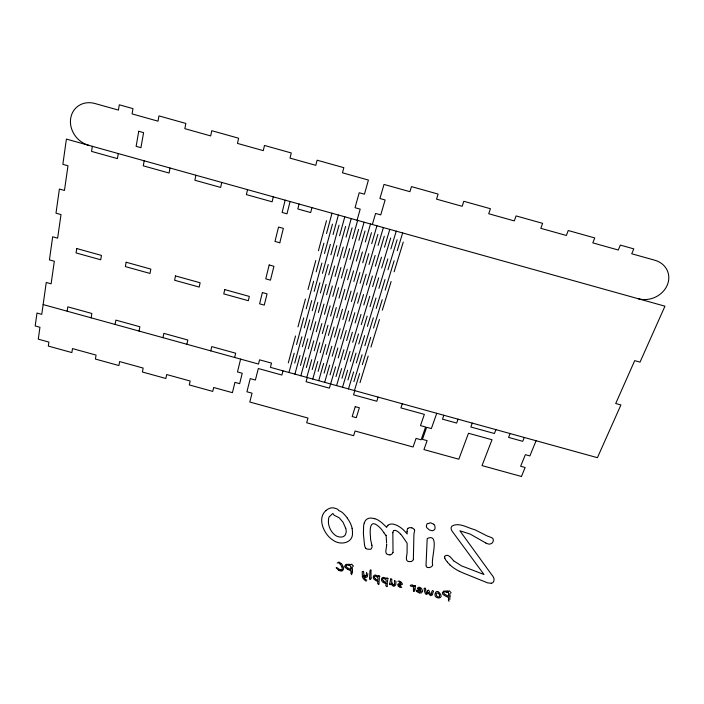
<?xml version="1.0" encoding="UTF-8"?>
<svg xmlns="http://www.w3.org/2000/svg" width="704" height="704" viewBox="0 0 704 704"><rect width="100%" height="100%" fill="white"/><g stroke="black" fill="none" stroke-linecap="round" stroke-linejoin="round"><path stroke-width="1.06" d="M377.819 581.073L377.634 583.757M395.894 582.208L395.815 584.17A2.825 2.253 6.9 0 1 394.53 585.904M328.425 521.726L328.486 519.614M351.094 573.619L351.155 572.405M352.255 566.87L352.361 568.823M394.486 580.862L394.486 582.358M418.88 588.535C421.036 591.668 421.282 587.893 418.915 588.386M413.362 559.266L413.908 534.582A12.786 10.472 4.7 0 1 414.242 532.462A14.59 11.994 6.3 0 0 414.63 530.35A1.945 1.602 5.5 0 0 414.33 529.566M448.633 597.678L448.413 600.195M352.449 571.507L352.422 569.527M395.903 581.733L395.912 581.249M377.907 580.061L377.969 577.65A2.112 1.69 7.7 0 1 377.106 577.016L375.443 576.066L374.458 576.576M352.44 571.868L352.405 573.214M449.759 599.799L449.962 596.174M371.052 577.922L370.973 570.073M386.126 582.305L386.197 579.894A2.112 1.69 7.2 0 1 385.343 579.269L383.618 578.301L382.686 578.82M369.978 570.557L369.609 578.142M393.026 552.49L392.85 532.708M417.613 588.298C418.114 586.089 421.326 587.585 421.828 589.16A7.216 5.738 5.7 0 1 422.004 589.521L422.145 589.855A5.641 4.488 5.7 0 1 422.224 590.084L422.699 591.21M363.642 571.71L363.651 572.801A6.248 5.016 8.2 0 0 365.042 575.995M413.354 559.372L413.354 559.425A3.3 2.666 5.8 0 1 413.23 560.032L411.488 561.563L408.505 561.546A2.49 2.015 5.9 0 1 406.903 560.446A8.017 6.486 5.6 0 1 406.507 556.987M448.65 595.83L448.598 594.22M378.937 583.977L379.192 580.404M386.681 544.958L385.942 550.273A8.571 6.97 6.7 0 0 385.862 552.077A3.925 3.194 7 0 0 386.566 553.67M387.147 586.212L387.42 582.604M427.178 538.903L426.034 565.277M367.805 573.593L367.444 576.259A2.112 1.698 8.4 0 1 367.057 576.928A1.857 1.487 8.4 0 1 365.341 577.368M351.155 572.299L351.19 571.067M385.836 585.878L386.03 583.264M449.926 593.551L449.962 596.121M371.043 578.098L370.964 578.776M379.271 579.577L379.465 577.535M387.499 581.715L387.693 579.779M414.938 588.966L415.149 587.004M414.955 588.782L414.894 589.415M422.338 591.501L421.529 592.856L419.593 592.918M414.85 589.855L414.744 590.77M431.64 592.803L431.869 591.307M67.153 311.203L67.813 306.838L91.854 313.474L91.133 317.83M92.356 146.326L91.573 151.404L117.436 158.62L118.272 153.56M366.335 575.467L366.441 573.478A2.385 1.918 8.2 0 1 366.379 573.091A1.214 0.977 8.3 0 1 366.766 572.37M406.446 556.978L406.93 554.215A17.97 14.608 7 0 0 407.07 553.098L407.141 544.086A11.739 9.583 6.6 0 0 407.035 543.066L402.125 535.902A37.101 30.149 8.1 0 0 400.743 534.239M115.104 324.447L115.878 320.118L139.876 326.744L139.049 331.065M144.17 160.794L143.273 165.836L169.092 173.034L170.042 168.018M427.662 590.726L428.463 590.031L429.185 590.999A2.411 1.918 4.9 0 0 429.238 591.43L430.593 594.598M427.645 590.841L427.346 592.038M433.25 591.738L432.238 595.047L430.346 595.725M162.976 337.674L163.856 333.37L187.81 339.988L186.886 344.282M195.897 175.234L194.885 180.233L220.651 187.431L221.725 182.442M394.46 584.162L394.504 583.246M431.543 593.375L431.191 594.387M210.778 350.874L211.754 346.606L235.673 353.214L234.643 357.474M247.526 189.649L246.4 194.612L272.122 201.793L273.31 196.847M336.125 567.829L338.774 570.293M337.207 563.033L338.862 562.047L341.167 563.499M240.61 359.119L237.477 371.95L242.22 373.261L239.659 383.662L234.942 382.369L232.426 392.665L213.655 387.499L212.749 391.398L189.314 384.938L190.177 381.022L166.681 374.546L165.862 378.479L142.393 372.011L143.158 368.069L119.627 361.574L118.906 365.534L95.392 359.058L96.07 355.089L72.494 348.586L71.87 352.572L48.321 346.086L48.902 342.082L38.28 339.161L39.952 327.272L35.2 325.961L36.986 313.042L41.765 314.362L46.253 282.462L51.102 283.809L54.331 261.237L49.43 259.882L52.668 236.79L57.631 238.163L61.01 214.579L55.994 213.18L59.382 189.042L64.46 190.45L67.989 165.774L62.858 164.349L66.405 139.084L664.954 306.187L640.015 362.12L634.7 360.642L615.718 403.524L620.919 404.967L597.414 457.679L270.415 367.347L271.515 363.123L259.574 359.823L258.5 364.056L43.146 304.568M285.164 200.156L282.128 212.458L286.994 213.822L290.057 201.52M279.787 242.774L283.369 228.395L278.538 227.049L274.982 241.437L279.778 242.783M299.077 204.037L297.827 208.965L310.666 212.555L311.942 207.627M369.556 578.318L369.679 579.366L370.674 579.339M283.008 370.832L281.882 375.038L258.315 368.526L255.394 380.037L250.237 378.62L246.928 391.776L252.05 393.193L249.806 402.019L308.009 418.062L306.662 422.761L353.619 435.697L355.08 431.024L413.072 447.005L416.046 438.407L421.142 439.806L425.603 427.011L420.482 425.594L424.362 414.383L400.91 407.906L402.283 403.779M288.314 362.886L295.53 335.993M297.986 326.867L305.474 298.971M308.009 289.502L315.779 260.568M318.419 250.738L326.489 220.686M288.983 372.478L294.184 353.241M296.534 344.52L303.732 317.874M306.178 308.836L313.632 281.222M316.166 271.85L323.902 243.223M326.524 233.508L331.998 213.233M294.721 363.097L301.866 336.785M304.295 327.853L311.705 300.59M314.213 291.342L321.895 263.076M324.5 253.475L332.473 224.154M294.906 374.114L299.974 355.555M302.386 346.746L309.742 319.827M312.242 310.684L319.871 282.779M322.458 273.31L330.37 244.358M333.062 234.529L338.395 215.01M300.494 365.394L307.798 338.862M310.27 329.85L317.83 302.342M320.399 293.005L328.249 264.475M330.906 254.786L339.055 225.174M300.846 375.76L305.835 357.702M308.29 348.823L315.788 321.71M318.34 312.506L326.11 284.39M328.75 274.842L336.829 245.661M339.566 235.752L344.81 216.806M306.337 367.523L313.764 340.824M316.281 331.769L323.981 304.084M326.594 294.694L334.585 265.98M337.304 256.23L345.594 226.415M306.794 377.397L311.74 359.7M314.239 350.786L321.86 323.541M324.456 314.292L332.358 286.035M335.042 276.434L343.253 247.104M346.042 237.142L351.234 218.601M307.243 377.529L306.073 381.718L329.384 388.15L335.623 366.872M312.224 369.494L319.766 342.707M322.326 333.608L330.15 305.826M332.798 296.393L340.921 267.555M343.675 257.77L352.097 227.832M357.069 220.229L360.202 209.15L355.036 207.706L359.225 192.738L364.426 194.19L368.421 180.066L342.47 172.806L343.851 167.684L317.099 160.195L315.788 165.334L290.022 158.118L291.28 152.962L264.484 145.455L263.287 150.638L237.477 143.414L238.612 138.213L211.763 130.698L210.69 135.916L184.835 128.674L185.847 123.438L158.954 115.905L158.004 121.167L132.097 113.916L132.986 108.636L119.284 104.799L118.422 110.088L94.89 103.497A22.827 20.09 49.3 0 0 70.664 118.492A22.827 20.09 49.3 0 0 88.581 145.27M312.743 379.042L317.689 361.592M320.214 352.651L327.95 325.327M330.581 316.052L338.606 287.707M341.326 278.08L349.659 248.662M352.484 238.665L357.658 220.396M318.146 371.369L325.785 344.511M328.381 335.403L336.31 307.551M339.002 298.1L347.239 269.192M350.029 259.38L358.574 229.372M318.701 380.688L323.646 363.405M326.216 354.446L334.048 327.078M336.714 317.794L344.846 289.397M347.6 279.761L356.048 250.29M358.908 240.275L364.091 222.191M324.086 373.155L331.822 346.28M334.453 337.154L342.487 309.276M345.206 299.807L353.54 270.873M356.374 261.043L365.033 231M324.658 382.334L329.63 365.156M332.226 356.198L340.155 328.812M342.848 319.519L351.076 291.104M353.874 281.459L362.419 251.97M365.323 241.947L370.524 223.986M372.363 224.497L375.575 213.444L380.741 214.887L385.114 199.971L379.914 198.519L384.006 184.43L409.922 191.682L411.462 186.622L438.126 194.084L436.524 199.135L462.158 206.307L463.822 201.282L490.433 208.727L488.708 213.743L514.298 220.906L516.076 215.917L542.643 223.353L540.804 228.325L566.342 235.47L568.242 230.525L594.766 237.943L592.794 242.88L618.297 250.017L620.321 245.106L633.785 248.873L631.734 253.774L654.843 260.242A22.598 19.712 -20.6 0 1 667.198 285.261A22.598 19.712 -20.6 0 1 638.246 298.734M330.035 374.898L337.867 348.005M340.534 338.879L348.656 310.992M351.41 301.523L359.841 272.58M362.71 262.75L371.466 232.69M338.246 357.914L346.271 330.528M348.99 321.235L357.315 292.829M360.14 283.175L368.782 253.686M371.712 243.663L376.948 225.782M336.002 376.596L343.922 349.712M346.614 340.586L354.825 312.708M357.614 303.239L366.133 274.305M369.028 264.475L377.89 234.423M336.565 385.625L341.616 368.562M344.274 359.603L352.378 332.235M355.133 322.942L363.546 294.554M366.397 284.909L375.135 255.429M378.101 245.406L383.381 227.577M341.977 378.268L349.976 351.41M352.695 342.285L360.994 314.424M363.81 304.964L372.425 276.047M375.355 266.218L384.296 236.183M345.866 565.805L346.94 567.45L350.786 569.624M342.514 387.27L347.618 370.234M350.302 361.284L358.494 333.934M361.266 324.65L369.767 296.278M372.654 286.642L381.48 257.18M384.481 247.174L389.805 229.372M347.952 379.931L356.03 353.091M358.776 343.983L367.162 316.14M370.005 306.68L378.708 277.79M381.665 267.969L390.702 237.961M348.471 388.916L353.619 371.897M356.33 362.956L364.602 335.632M367.409 326.357L375.998 298.003M378.91 288.376L387.825 258.949M390.852 248.943L396.238 231.167M353.927 381.586L362.085 354.772M364.857 345.664L373.331 317.847M376.209 308.405L384.991 279.532M387.983 269.729L397.109 239.738M354.42 390.553L359.621 373.56M362.358 364.628L370.709 337.33M373.551 328.055L382.219 299.737M385.167 290.118L394.161 260.709M397.223 250.721L402.662 232.954M354.807 390.667L353.531 394.821L376.807 401.245L378.127 397.109M359.99 382.703L368.174 356.11M370.946 347.081L379.438 319.502M382.316 310.147L391.125 281.53M394.108 271.814L403.251 242.106M389.514 583.748L390.016 582.507A3.766 3.01 7.3 0 0 390.086 582.261L390.676 578.926M436.744 413.301L431.367 428.578L426.659 427.284L422.435 439.358L427.108 440.642L423.958 449.592L458.814 459.202L468.486 433.259L492.017 439.754L482.02 465.608L521.453 476.476M443.854 415.263L442.464 419.153L456.65 423.069L458.066 419.188M472.27 423.113L470.835 426.994L494.428 433.506L495.924 429.642M394.53 580.615L395.023 580.316M414.084 586.212L414.401 585.71M432.59 565.189L432.538 565.33A4.268 3.441 4.8 0 1 429.255 567.512M432.687 564.942C430.531 559.416 440.387 532.506 427.293 538.498M425.612 589.556L425.638 589.503A1.514 1.206 5.3 0 0 425.014 588.201M510.101 433.558L508.587 437.413L522.729 441.32L524.278 437.474M414.691 591.052L413.53 591.158M439.569 596.464L438.698 597.089L437.263 596.543A4.162 3.3 4.4 0 1 436.295 594.158L436.295 593.762A1.505 1.197 4.6 0 1 436.524 593.146M424.16 588.465L424.978 588.157M521.462 476.458L525.122 467.5L520.643 466.268L525.36 454.678L529.866 455.928L536.087 440.739M378.91 584.17L378.33 584.373M387.094 586.45L386.47 586.59M390.667 584.452L391.098 583.484L391.503 584.197M443.538 592.469L444.532 594.106L448.29 596.253M378.25 576.162L378.171 576.347A4.022 3.221 7.9 0 0 377.01 575.687C373.569 573.038 371.263 578.626 375.725 580.474A2.57 2.059 7.8 0 0 377.828 581.099L377.819 581.17M394.398 584.338L393.246 584.786L391.996 583.088M428.41 592.742L427.803 593.578A3.89 3.098 5.3 0 1 427.548 593.868C425.33 596.13 424.556 591.492 424.151 588.878M407.871 528.396L409.411 527.604L411.796 527.833M401.746 587.33L400.074 587.444L397.804 585.763M329.578 516.507L332.834 513.418L334.233 515.319L339.082 517.704L342.998 522.139L345.708 528.273M350.935 564.441L351.921 564.238L352.352 565.154M325.987 510.523C317.61 517.722 322.872 531.054 329.63 537.504A16.377 13.438 9.9 0 0 333.159 540.241C340.138 545.618 353.364 543.259 352.475 532.655A28.23 23.126 11 0 0 352.044 528.352M448.686 591.175L449.662 590.929L450.094 591.756M341.854 570.83L341.818 570.847A1.795 1.443 9.8 0 1 340.481 570.944L339.513 570.627M414.515 585.64L415.246 585.746M411.294 586.318L410.74 586.344M432.379 590.515L433.462 591.087M370.322 570.082L370.797 570.046M398.446 584.065L399.573 583.95M390.922 578.811L391.838 579.172L391.732 582.006A5.042 4.03 6.7 0 0 391.855 582.639L391.943 582.947M491.33 583.246L487.837 582.912A10.234 8.175 1.5 0 1 486.922 582.586L465.018 573.742A53.539 43.683 1.1 0 1 463.32 573.065L459.422 571.296M400.356 583.906L399.916 583.933M400.259 584.936L399.766 584.962A1.382 1.1 6.6 0 0 398.966 585.077M399.916 584.954L400.523 584.918A1.936 1.549 6.5 0 0 402.046 584.355M390.148 584.734L389.435 584.153M349.439 564.335L345.981 564.388L344.731 566.13A2.235 1.804 9.5 0 0 345.136 567.116M447.207 591.043L443.714 591.096L442.367 592.794A2.244 1.786 4.2 0 0 442.719 593.771M349.65 564.37L350.75 564.617M447.427 591.087L448.518 591.325M446.204 591.958L446.987 592.152M395.296 530.534L394.759 530.438A1.285 1.056 6.6 0 0 393.844 530.64M363.194 571.349L362.208 571.736A2.288 1.839 8.5 0 0 362.164 572.026L362.428 576.418M349.272 565.453L348.498 565.268A3.062 2.464 9.5 0 0 346.051 565.347M336.802 567.53L337.788 568.278A6.574 5.298 9.7 0 0 340.595 569.835M399.23 582.102L400.884 583.51M449.073 601.295L448.422 600.38M351.789 574.728L351.111 573.769M447.049 592.17L448.342 592.645M349.334 565.47L350.654 565.954M438.231 593.322L438.038 593.243A1.672 1.329 4.5 0 1 437.422 592.962M421.036 591.043L418.924 590.066M339.363 570.566L338.791 570.302M351.094 570.944L347.758 569.316M448.536 597.555L445.254 595.954A9.099 7.234 3.9 0 1 442.649 593.806M366.784 580.122L366.441 579.955A4.048 3.247 8.3 0 1 366.027 579.726A5.016 4.022 8.2 0 1 365.561 579.41L365.561 579.41A4.048 3.238 8.3 0 1 364.954 578.846L364.478 578.248A6.723 5.386 8.2 0 1 363.563 575.247L364.566 576.708M485.822 542.995L470.175 534.081L459.862 530.772L491.612 574.596A8.219 6.574 1.1 0 0 492.034 575.089A12.047 9.601 2.1 0 1 493.513 577.43M383.891 582.683C380.406 582.041 380.582 575.362 385.255 577.922A4.022 3.221 7.4 0 1 386.382 578.688M433.796 524.234L430.54 522.79A4.787 3.934 4.3 0 0 429.625 523.063A8.404 6.908 4.2 0 0 428.736 523.503L427.997 523.442A1.091 0.898 4.5 0 0 427.328 523.706A4.145 3.414 4.3 0 0 426.474 525.65L426.386 526.319A3.494 2.878 4.4 0 0 426.835 527.692L429.537 530.077L432.467 530.746A7.41 6.107 4.4 0 0 433.919 530.042A2.816 2.314 4.3 0 0 434.614 529.549A3.89 3.194 4.3 0 0 434.975 528.493L435.01 528A12.663 10.41 4.9 0 0 434.896 526.31A5.245 4.312 4.4 0 0 433.77 524.26M453.904 561L461.507 565.866L483.991 574.508L452.47 531.626A11.871 9.742 2.4 0 1 451.607 530.226A6.697 5.5 2.7 0 1 451.141 528.704A5.06 4.154 2.8 0 1 451.378 527.041A3.494 2.869 2.9 0 1 452.188 525.976C459.237 522.104 467.518 527.93 474.558 529.646A29.753 24.13 2.8 0 1 475.719 530.174L486.895 535.823A6.301 5.148 0.8 0 0 487.353 536.034L491.154 537.442A10.366 8.474 0.5 0 0 491.471 537.53C494.956 538.622 493.187 543.937 489.966 544.06A3.362 2.737 1 0 1 488.215 543.928A9.346 7.612 0.9 0 1 485.813 543.004M375.426 578.846L376.499 579.682A2.323 1.866 7.7 0 0 377.098 579.964M383.61 581.055L384.718 581.926A2.332 1.866 7.3 0 0 385.317 582.208M417.472 590.647L419.848 592.064L421.045 591.193M449.847 564.819L447.427 562.188M401.183 582.243L400.893 581.953A2.658 2.121 6.6 0 0 399.687 581.231M340.243 564.194L341.959 566.782M413.679 586.089L413.978 586.538M429.581 594.959L428.507 592.882M415.316 585.851L415.36 586.098A3.309 2.64 5.9 0 1 415.21 586.81M439.525 595.109L439.613 595.417A3.08 2.438 4.6 0 1 439.683 595.98M386.1 535.304L386.1 535.322A3.995 3.274 7.4 0 1 386.135 535.542L386.593 542.837M371.87 545.195L370.718 540.012A16.588 13.578 7.1 0 1 370.533 538.595M425.603 589.723L426.307 592.627A8.096 6.433 4.7 0 0 426.501 593.094M350.838 566.465L350.918 567.107M364.487 544.632L363.414 534.09L363.607 526.002A22.009 18.102 7.2 0 1 364.267 522.94M350.953 567.433L351.041 568.313M448.492 592.9L448.571 593.815M351.05 568.348L351.102 569.21M386.654 544.016L386.681 544.738M407.018 531.494L407.22 533.975L404.457 530.922A27.289 22.255 7.4 0 0 397.901 525.862A16.157 13.235 7 0 0 393.879 524.304A5.896 4.849 6.8 0 0 387.878 525.298M370.489 536.879C370.066 532.638 368.993 519.587 376.754 524.982A25.634 20.944 8.7 0 1 383.803 532.699M370.498 537.284L370.542 538.595M493.53 577.421A8.131 6.477 1.9 0 1 494.006 580.184A4.198 3.344 1.7 0 1 493.882 580.853L493.354 582.032A3.194 2.543 1.6 0 1 491.313 583.255M453.728 560.877A9.02 7.295 2.9 0 1 452.857 559.865L451.431 558.21A18.031 14.52 4.4 0 0 449.706 556.538M449.68 556.556A4.91 3.969 3.8 0 0 447.77 555.456A2.807 2.27 3.7 0 0 445.958 555.509A2.094 1.698 3.7 0 0 444.699 556.582M444.831 558.034A3.344 2.71 3.6 0 1 444.646 556.574M447.498 562.153A19.633 15.902 2.7 0 1 444.717 558.07M449.847 564.819A5.562 4.488 3.3 0 0 450.05 565.022L453.182 567.591A48.321 39.354 1.3 0 0 459.404 571.322M427.434 567.512A2.473 1.998 4.8 0 1 426.131 565.734M429.264 567.565A3.643 2.939 4.8 0 1 427.513 567.398M411.796 527.842A4.558 3.74 5.7 0 1 414.304 529.584M407.158 531.485A6.547 5.377 5.5 0 1 407.818 528.37M387.948 525.36A7.005 5.755 6.7 0 0 386.663 527.358L382.562 523.398A27.764 22.704 8.6 0 0 378.013 520.054A12.109 9.962 8.1 0 0 374.748 518.698M374.722 518.76A11.854 9.75 8.1 0 0 370.498 518.074A6.811 5.614 8.1 0 0 367.479 518.822A6.653 5.482 8.1 0 0 365.49 520.555A12.258 10.094 7.8 0 0 364.276 522.949M365.684 548.258A8.914 7.269 8 0 1 364.619 544.984M365.781 548.222A2.719 2.218 8.3 0 0 367.277 549.12L370.401 549.331A2.587 2.103 8.2 0 0 371.527 548.372L371.95 547.246A4.145 3.379 8.3 0 0 372.038 546.418A10.182 8.29 8.7 0 0 371.853 545.204M386.03 535.357A9.161 7.524 6.8 0 1 383.962 532.655M386.522 553.705A3.81 3.098 7 0 0 388.599 554.717A2.64 2.147 7 0 0 389.998 554.831M392.964 552.473A4.602 3.74 7.1 0 1 390.016 554.875M392.929 532.708A5.298 4.347 6.4 0 1 393.677 530.552M395.402 530.341A11.801 9.654 6.9 0 1 400.611 534.301M347.239 518.109A33.862 27.72 11.3 0 1 352.15 528.334M347.336 518.065A39.046 31.926 11.6 0 0 342.496 512.67A9.979 8.237 10.4 0 0 338.8 510.62A4.822 3.986 10.5 0 0 336.996 508.904L334.004 507.971A7.674 6.345 10.6 0 0 330.211 508.138A11.695 9.662 10.4 0 0 326.014 510.55M345.673 528.273A15.611 12.795 10.6 0 1 346.201 531.238A12.514 10.261 10.4 0 1 346.025 532.673C345.409 538.745 337.26 537.83 334.162 534.292A17.838 14.687 9.7 0 1 330.915 530.323A23.522 19.386 9.3 0 1 329.014 525.826A21.93 18.075 9.4 0 1 328.39 521.726M328.583 519.614A7.7 6.354 10.4 0 1 329.428 516.437M450.745 592.178A1.056 0.836 3.9 0 1 450.859 593.12M443.74 592.029A3.071 2.438 4.2 0 1 446.178 592.02M437.765 591.659A1.047 0.836 4.6 0 1 438.434 592.082A1.954 1.558 4.6 0 1 439.085 592.451C446.354 600.09 431.174 599.535 435.899 592.055A1.945 1.54 4.6 0 1 437.791 591.58M438.319 593.305A4.189 3.318 4.7 0 1 439.437 595.118M427.284 592.064A2.614 2.077 5.2 0 1 426.562 593.146M418.968 590.005A2.966 2.367 5.5 0 1 417.472 588.315M416.786 590.163A1.54 1.223 5.7 0 1 417.384 590.682M416.671 591.193A1.241 0.986 5.6 0 1 416.469 590.542M419.478 592.9A5.28 4.198 5.4 0 1 416.636 591.21M412.35 584.971A2.798 2.235 5.9 0 1 413.635 586.106M410.203 585.578A1.628 1.294 5.9 0 1 411.814 584.989M411.972 586.036A1.531 1.223 5.9 0 1 412.641 586.406A4.321 3.441 6 0 1 413.442 587.488L413.477 590.647A1.338 1.065 5.8 0 0 413.424 591.017M401.042 586.476A3.925 3.142 6.4 0 1 398.781 585.446M401.086 582.366A2.385 1.91 6.5 0 1 402.248 584.012M397.945 581.363A1.153 0.924 6.6 0 1 399.247 581.196M397.672 584.566A1.153 0.915 6.6 0 1 398.438 584.03M393.175 586.054A3.758 3.001 6.8 0 1 391.6 584.179M393.457 585.957A1.769 1.417 6.9 0 0 393.818 585.939A2.235 1.786 6.9 0 0 394.354 585.869M388.036 578.556A0.889 0.713 7.2 0 1 388.054 578.855M386.373 578.371A0.889 0.713 7.2 0 1 387.869 578.274M386.047 583.343A2.57 2.05 7.3 0 1 383.962 582.701M383.671 581.002A3.397 2.719 7.3 0 1 382.483 578.846M379.799 576.303A0.889 0.713 7.7 0 1 379.817 576.602M378.136 576.118A0.889 0.713 7.7 0 1 379.632 576.022M375.452 578.758A3.397 2.719 7.8 0 1 374.255 576.602M366.282 581.152A4.321 3.458 8.3 0 1 364.76 580.122L364.311 579.735A8.149 6.53 8.2 0 1 362.314 576.426M365.332 577.306A2.068 1.663 8.4 0 1 364.602 576.699M366.177 575.687A0.889 0.713 8.4 0 1 365.675 576.338M365.42 576.154A1.082 0.871 8.4 0 1 365.147 575.934M352.986 565.47A1.056 0.845 9.2 0 1 353.162 566.43M347.776 569.298A9.055 7.304 9.2 0 1 345.066 567.151M342.153 570.847A3.995 3.212 9.9 0 0 343.446 567.679A13.156 10.569 10.4 0 0 343.024 566.421L342.575 565.453A8.386 6.741 10.2 0 0 341.194 563.464M338.633 562.927A4.374 3.52 10.1 0 1 340.173 564.23M341.81 566.834A4.145 3.326 10 0 1 341.968 569.492M341.889 569.474A1.566 1.258 9.8 0 1 340.622 569.985M76.727 248.538L76.058 252.93L100.725 259.776L101.446 255.402L76.727 248.538M138.741 131.278L136.136 146.344L140.95 147.69L143.59 132.634L138.741 131.278M126.148 262.249L125.374 266.605L150.005 273.434L150.832 269.095L126.148 262.249M175.49 275.933L174.618 280.262L199.206 287.074L200.13 282.77L175.49 275.933M224.743 289.599L223.766 293.894L248.318 300.696L249.348 296.419L224.743 289.599M262.381 292.547L259.6 303.82L264.255 305.114L267.062 293.85L262.381 292.547M269.174 264.977L265.751 278.854L270.468 280.166L273.926 266.297L269.174 264.977M355.238 406.648L352.185 416.539L356.286 417.674L359.366 407.783L355.238 406.648"/></g></svg>
